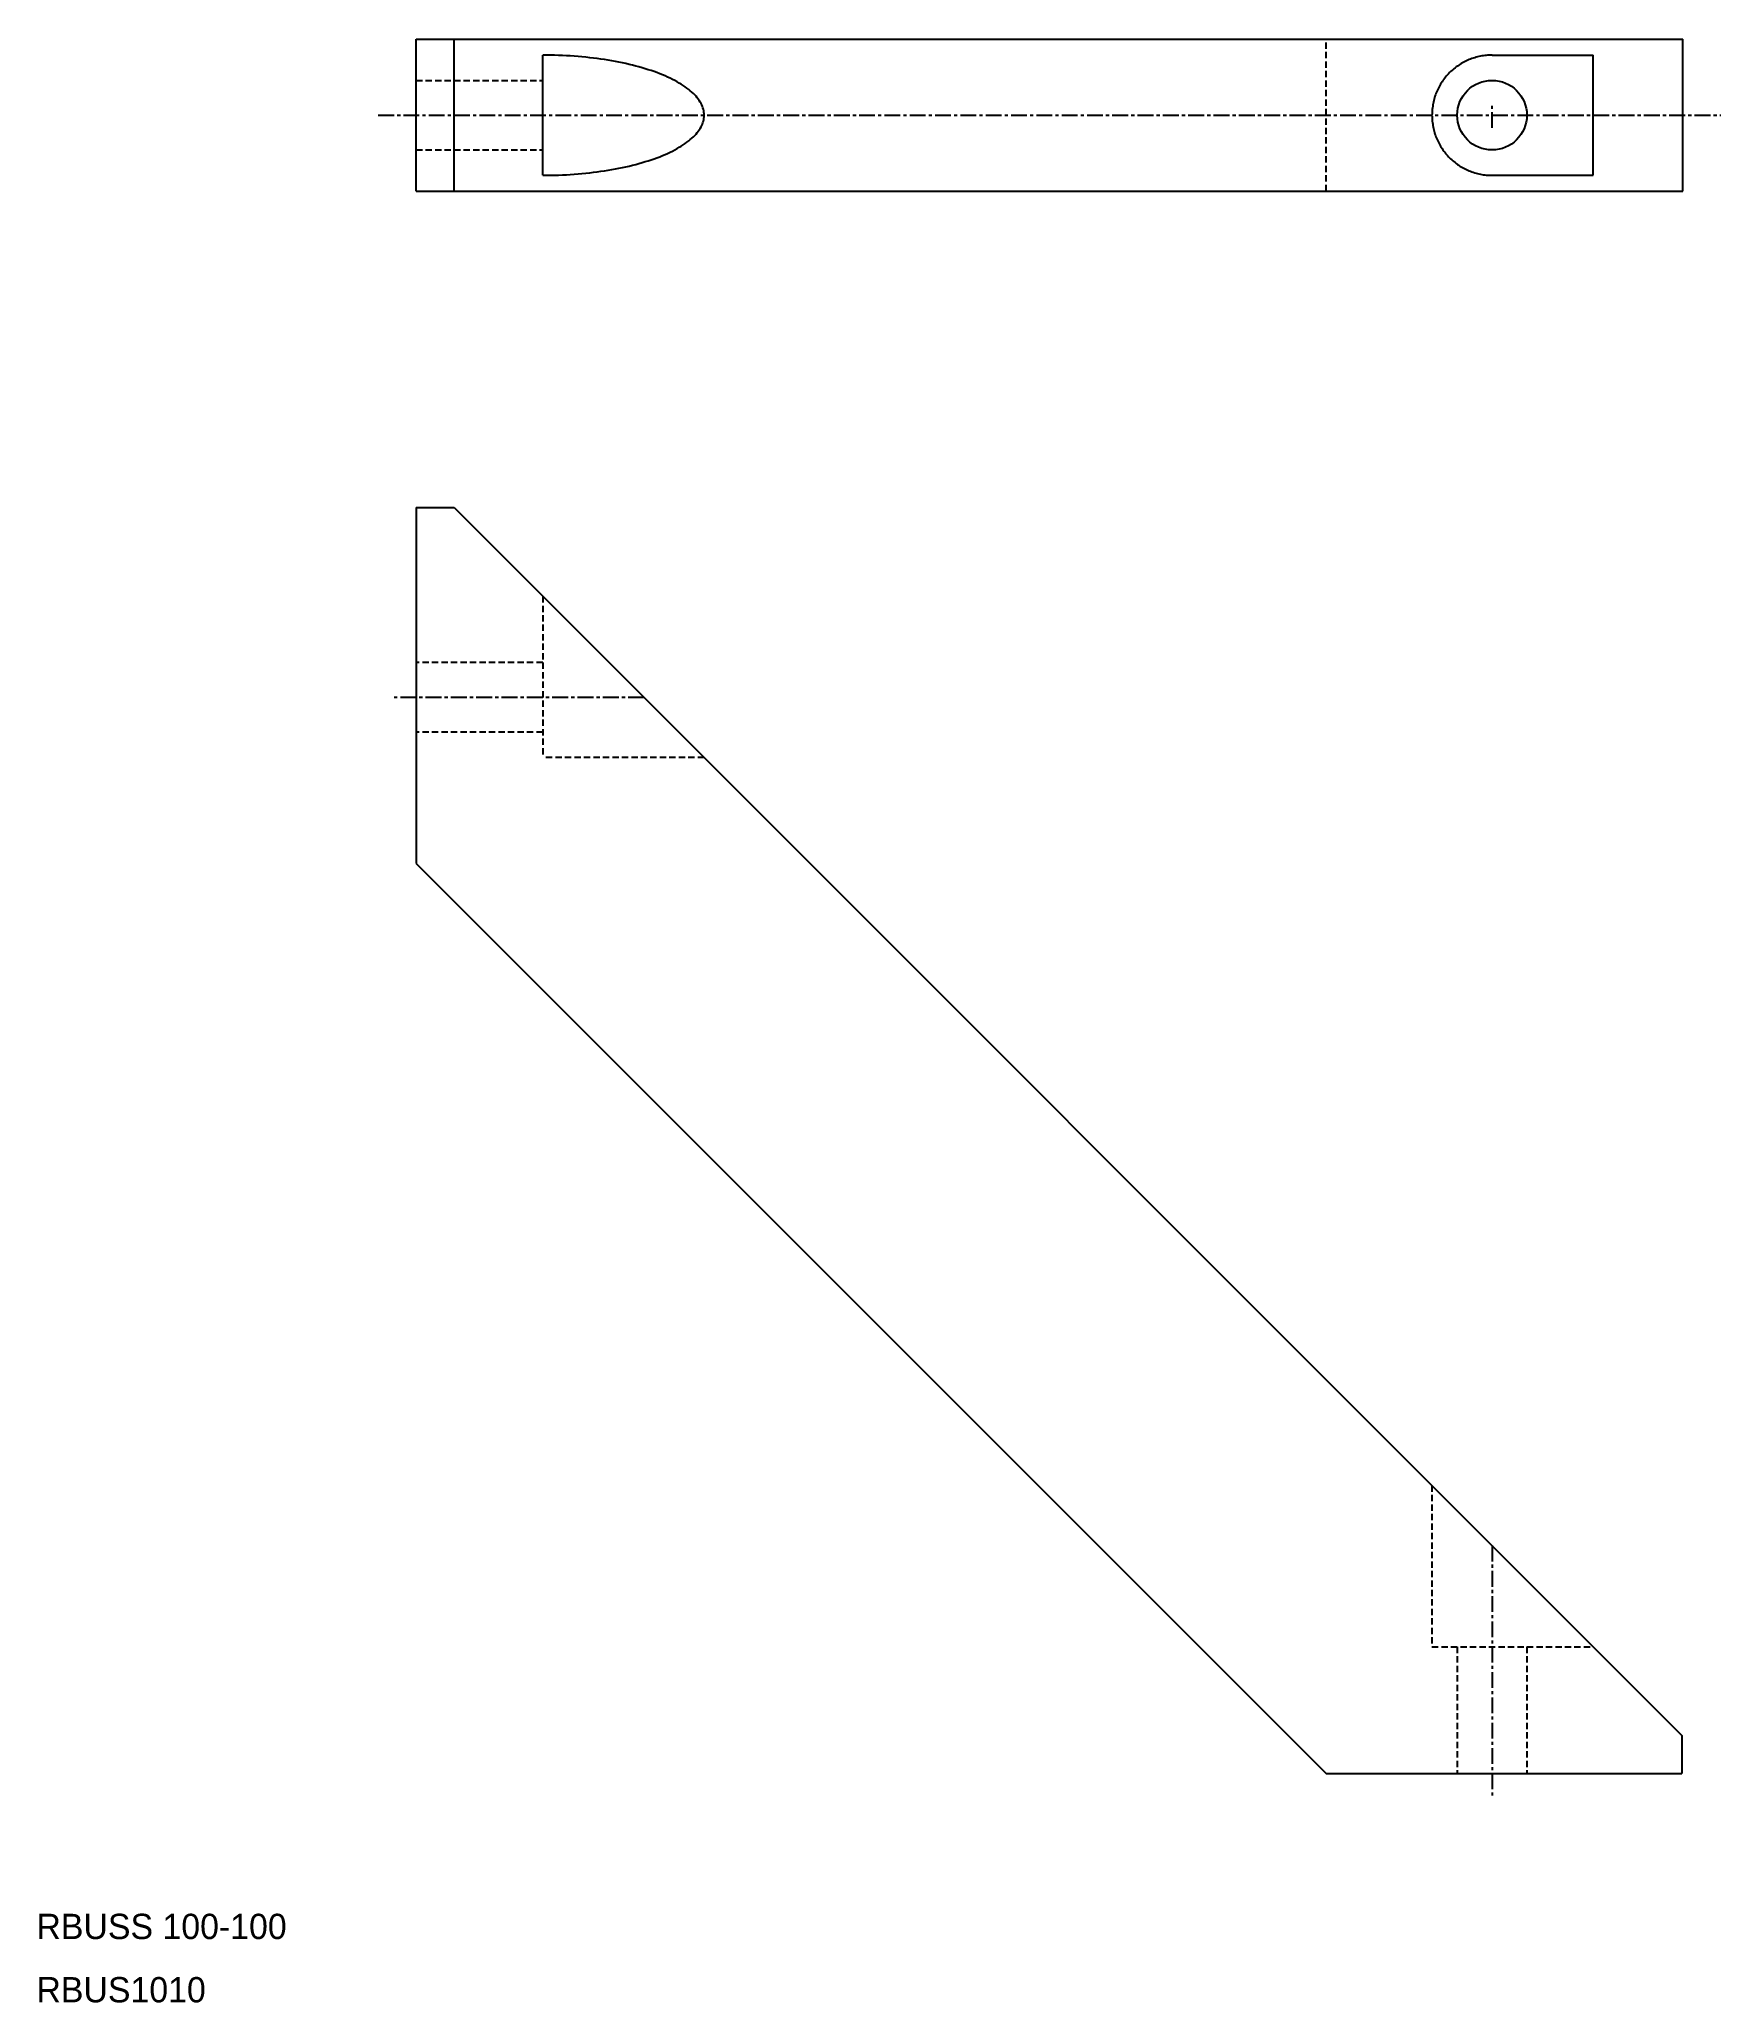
# Model space of a CAD drawing. Extents: x 1655 to 1788, y -602 to -447.
import ezdxf

# ---------------------------------------------------------------- set-up
doc = ezdxf.new("R2010")
doc.units = 0
doc.linetypes.add('CENTER', pattern=[2, 1.25, -0.25, 0.25, -0.25])
doc.linetypes.add('DASHED', pattern=[0.75, 0.5, -0.25])
doc.layers.get('0').update_dxf_attribs({"linetype": 'CONTINUOUS'})
doc.layers.add('CENTER', color=1, linetype='CENTER')

msp = doc.modelspace()

# ---------------------------------------------------------------- linework, layer by layer
at = {"color": 7, "linetype": 'CONTINUOUS'}
for p, q in [((1684.74, -446.77), (1784.81, -446.77)), ((1684.74, -458.77), (1684.74, -446.77)), ((1687.74, -458.77), (1687.74, -446.77)), ((1694.74, -457.52), (1694.74, -448.02)), ((1769.74, -448.02), (1777.74, -448.02)), ((1777.74, -457.52), (1777.74, -448.02)), ((1784.81, -458.77), (1784.81, -446.77)), ((1769.74, -457.52), (1777.74, -457.52)), ((1684.74, -458.77), (1784.81, -458.77)), ((1684.74, -483.77), (1687.74, -483.77)), ((1684.74, -483.77), (1684.74, -511.89)), ((1687.74, -483.77), (1784.74, -580.77)), ((1684.74, -511.89), (1756.63, -583.77)), ((1784.74, -580.77), (1784.74, -583.77)), ((1756.63, -583.77), (1784.74, -583.77)), ((1760.74, -583.77), (1768.74, -583.77)), ((1761.74, -583.77), (1767.74, -583.77))]:
    msp.add_line(p, q, dxfattribs=at)
at = {"color": 3, "linetype": 'DASHED'}
for p, q in [((1756.63, -458.77), (1756.63, -446.77)), ((1684.74, -450.02), (1694.74, -450.02)), ((1684.74, -455.52), (1694.74, -455.52)), ((1694.74, -490.77), (1694.74, -503.52)), ((1694.74, -496.02), (1684.74, -496.02)), ((1694.74, -501.52), (1684.74, -501.52)), ((1707.49, -503.52), (1694.74, -503.52)), ((1764.99, -561.02), (1764.99, -573.77)), ((1764.99, -573.77), (1777.74, -573.77)), ((1766.99, -573.77), (1766.99, -583.77)), ((1772.49, -573.77), (1772.49, -583.77))]:
    msp.add_line(p, q, dxfattribs=at)
at = {"color": 7, "linetype": 'CONTINUOUS'}
for points in [[(1694.74, -457.52, 0), (1695.06, -457.52, 0), (1695.37, -457.52, 0), (1695.68, -457.51, 0), (1695.99, -457.5, 0), (1696.31, -457.49, 0), (1696.62, -457.47, 0), (1696.92, -457.45, 0), (1697.23, -457.43, 0), (1697.54, -457.41, 0), (1697.84, -457.38, 0), (1698.14, -457.35, 0), (1698.45, -457.32, 0), (1698.74, -457.28, 0), (1699.04, -457.24, 0), (1699.33, -457.2, 0), (1699.62, -457.16, 0), (1699.91, -457.12, 0), (1700.2, -457.07, 0), (1700.48, -457.02, 0), (1700.75, -456.96, 0), (1701.03, -456.91, 0), (1701.3, -456.85, 0), (1701.57, -456.79, 0), (1701.83, -456.72, 0), (1702.09, -456.66, 0), (1702.34, -456.59, 0), (1702.59, -456.52, 0), (1702.83, -456.44, 0), (1703.07, -456.37, 0), (1703.31, -456.29, 0), (1703.54, -456.21, 0), (1703.76, -456.13, 0), (1703.98, -456.05, 0), (1704.19, -455.96, 0), (1704.4, -455.87, 0), (1704.6, -455.79, 0), (1704.8, -455.69, 0), (1704.99, -455.6, 0), (1705.17, -455.51, 0), (1705.35, -455.41, 0), (1705.52, -455.31, 0), (1705.68, -455.21, 0), (1705.84, -455.11, 0), (1705.99, -455.01, 0), (1706.13, -454.91, 0), (1706.27, -454.8, 0), (1706.4, -454.7, 0), (1706.52, -454.59, 0), (1706.64, -454.48, 0), (1706.75, -454.37, 0), (1706.85, -454.26, 0), (1706.95, -454.15, 0), (1707.03, -454.04, 0), (1707.11, -453.93, 0), (1707.18, -453.81, 0), (1707.25, -453.7, 0), (1707.31, -453.58, 0), (1707.36, -453.47, 0), (1707.4, -453.35, 0), (1707.43, -453.24, 0), (1707.46, -453.12, 0), (1707.48, -453.01, 0), (1707.49, -452.89, 0), (1707.49, -452.77, 0), (1707.49, -452.66, 0), (1707.48, -452.54, 0), (1707.46, -452.42, 0), (1707.43, -452.31, 0), (1707.4, -452.19, 0), (1707.36, -452.08, 0), (1707.31, -451.96, 0), (1707.25, -451.85, 0), (1707.18, -451.73, 0), (1707.11, -451.62, 0), (1707.03, -451.51, 0), (1706.95, -451.39, 0), (1706.85, -451.28, 0), (1706.75, -451.17, 0), (1706.64, -451.06, 0), (1706.52, -450.95, 0), (1706.4, -450.85, 0), (1706.27, -450.74, 0), (1706.13, -450.64, 0), (1705.99, -450.53, 0), (1705.84, -450.43, 0), (1705.68, -450.33, 0), (1705.52, -450.23, 0), (1705.35, -450.13, 0), (1705.17, -450.04, 0), (1704.99, -449.94, 0), (1704.8, -449.85, 0), (1704.6, -449.76, 0), (1704.4, -449.67, 0), (1704.19, -449.58, 0), (1703.98, -449.5, 0), (1703.76, -449.41, 0), (1703.54, -449.33, 0), (1703.31, -449.25, 0), (1703.07, -449.18, 0), (1702.83, -449.1, 0), (1702.59, -449.03, 0), (1702.34, -448.96, 0), (1702.09, -448.89, 0), (1701.83, -448.82, 0), (1701.57, -448.76, 0), (1701.3, -448.7, 0), (1701.03, -448.64, 0), (1700.75, -448.58, 0), (1700.48, -448.53, 0), (1700.2, -448.48, 0), (1699.91, -448.43, 0), (1699.62, -448.38, 0), (1699.33, -448.34, 0), (1699.04, -448.3, 0), (1698.74, -448.26, 0), (1698.45, -448.23, 0), (1698.14, -448.19, 0), (1697.84, -448.17, 0), (1697.54, -448.14, 0), (1697.23, -448.11, 0), (1696.92, -448.09, 0), (1696.62, -448.07, 0), (1696.31, -448.06, 0), (1695.99, -448.05, 0), (1695.68, -448.04, 0), (1695.37, -448.03, 0), (1695.06, -448.02, 0), (1694.74, -448.02, 0)], [(1769.74, -448.02, 0), (1769.63, -448.02, 0), (1769.51, -448.03, 0), (1769.39, -448.04, 0), (1769.28, -448.05, 0), (1769.16, -448.06, 0), (1769.05, -448.07, 0), (1768.93, -448.09, 0), (1768.82, -448.11, 0), (1768.7, -448.14, 0), (1768.59, -448.17, 0), (1768.48, -448.19, 0), (1768.37, -448.23, 0), (1768.25, -448.26, 0), (1768.14, -448.3, 0), (1768.03, -448.34, 0), (1767.93, -448.38, 0), (1767.82, -448.43, 0), (1767.71, -448.48, 0), (1767.61, -448.53, 0), (1767.51, -448.58, 0), (1767.4, -448.64, 0), (1767.3, -448.7, 0), (1767.2, -448.76, 0), (1767.11, -448.82, 0), (1767.01, -448.89, 0), (1766.91, -448.96, 0), (1766.82, -449.03, 0), (1766.73, -449.1, 0), (1766.64, -449.18, 0), (1766.55, -449.25, 0), (1766.47, -449.33, 0), (1766.39, -449.41, 0), (1766.3, -449.5, 0), (1766.22, -449.58, 0), (1766.15, -449.67, 0), (1766.07, -449.76, 0), (1766, -449.85, 0), (1765.93, -449.94, 0), (1765.86, -450.04, 0), (1765.79, -450.13, 0), (1765.73, -450.23, 0), (1765.67, -450.33, 0), (1765.61, -450.43, 0), (1765.56, -450.53, 0), (1765.5, -450.64, 0), (1765.45, -450.74, 0), (1765.4, -450.85, 0), (1765.36, -450.95, 0), (1765.31, -451.06, 0), (1765.27, -451.17, 0), (1765.23, -451.28, 0), (1765.2, -451.39, 0), (1765.17, -451.51, 0), (1765.14, -451.62, 0), (1765.11, -451.73, 0), (1765.09, -451.85, 0), (1765.06, -451.96, 0), (1765.05, -452.08, 0), (1765.03, -452.19, 0), (1765.02, -452.31, 0), (1765.01, -452.42, 0), (1765, -452.54, 0), (1765, -452.66, 0), (1764.99, -452.77, 0), (1765, -452.89, 0), (1765, -453.01, 0), (1765.01, -453.12, 0), (1765.02, -453.24, 0), (1765.03, -453.35, 0), (1765.05, -453.47, 0), (1765.06, -453.58, 0), (1765.09, -453.7, 0), (1765.11, -453.81, 0), (1765.14, -453.93, 0), (1765.17, -454.04, 0), (1765.2, -454.15, 0), (1765.23, -454.26, 0), (1765.27, -454.37, 0), (1765.31, -454.48, 0), (1765.36, -454.59, 0), (1765.4, -454.7, 0), (1765.45, -454.8, 0), (1765.5, -454.91, 0), (1765.56, -455.01, 0), (1765.61, -455.11, 0), (1765.67, -455.21, 0), (1765.73, -455.31, 0), (1765.79, -455.41, 0), (1765.86, -455.51, 0), (1765.93, -455.6, 0), (1766, -455.69, 0), (1766.07, -455.79, 0), (1766.15, -455.87, 0), (1766.22, -455.96, 0), (1766.3, -456.05, 0), (1766.39, -456.13, 0), (1766.47, -456.21, 0), (1766.55, -456.29, 0), (1766.64, -456.37, 0), (1766.73, -456.44, 0), (1766.82, -456.52, 0), (1766.91, -456.59, 0), (1767.01, -456.66, 0), (1767.11, -456.72, 0), (1767.2, -456.79, 0), (1767.3, -456.85, 0), (1767.4, -456.91, 0), (1767.51, -456.96, 0), (1767.61, -457.02, 0), (1767.71, -457.07, 0), (1767.82, -457.12, 0), (1767.93, -457.16, 0), (1768.03, -457.2, 0), (1768.14, -457.24, 0), (1768.25, -457.28, 0), (1768.37, -457.32, 0), (1768.48, -457.35, 0), (1768.59, -457.38, 0), (1768.7, -457.41, 0), (1768.82, -457.43, 0), (1768.93, -457.45, 0), (1769.05, -457.47, 0), (1769.16, -457.49, 0), (1769.28, -457.5, 0), (1769.39, -457.51, 0), (1769.51, -457.52, 0), (1769.63, -457.52, 0), (1769.74, -457.52, 0)]]:
    msp.add_polyline3d(points, dxfattribs=at)
msp.add_circle((1769.74, -452.77), 2.75, dxfattribs=at)
at = {"layer": 'CENTER', "color": 1, "linetype": 'CENTER'}
for p, q in [((1681.74, -452.77), (1787.81, -452.77)), ((1769.74, -453.77), (1769.74, -451.77)), ((1702.74, -498.77), (1682.74, -498.77)), ((1769.74, -565.77), (1769.74, -585.77))]:
    msp.add_line(p, q, dxfattribs=at)

# ---------------------------------------------------------------- texts
at = {"color": 7, "linetype": 'CONTINUOUS'}
for s, p in [('RBUSS 100-100', (1654.74, -596.86)), ('RBUS1010', (1654.74, -601.86))]:
    msp.add_text(s, height=2, dxfattribs=at).set_placement(p)

doc.saveas('drawing.dxf')
